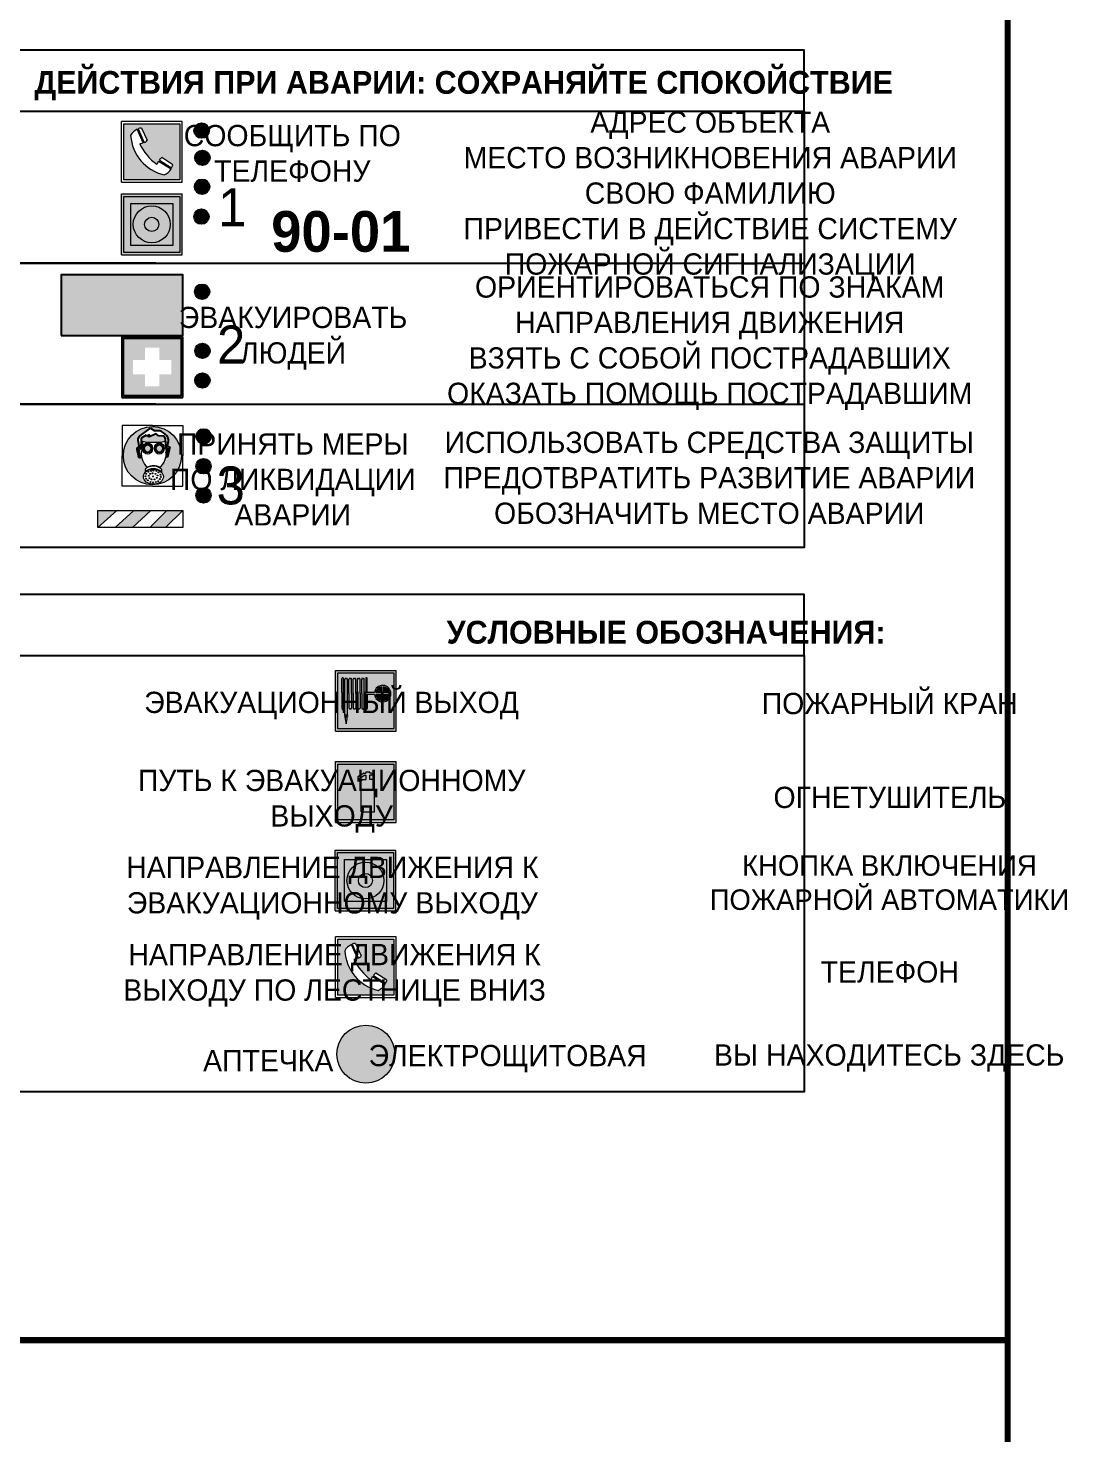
# Model space of a CAD drawing. Header units: millimetres. Extents: x 13114 to 67229, y 22859 to 38520.
# Drawn here: x 21516.4 to 21653.1, y 25054.6 to 25239.6 of the extents above; entities that cross this region are included whole.
import ezdxf

# ---------------------------------------------------------------- set-up
doc = ezdxf.new("R2010")
doc.units = ezdxf.units.MM
doc.styles.add('обычный', font='arial.ttf')

# ---------------------------------------------------------------- blocks, each defined once
blk = doc.blocks.new('A$C38D26F80')
h = blk.add_hatch(color=5)
h.dxf.hatch_style = 1
h.paths.add_polyline_path([(-8.77, -4.48, 1), (-0.19, -4.48, 1)])
h.paths.add_polyline_path([(-6.75, -3.58), (-6.75, -3.31), (-6.62, -3.22), (-6.5, -3.22), (-6.42, -3.3), (-6.39, -3.28), (-6.59, -2.23), (-6.59, -2.01), (-6.38, -1.58), (-4.76, -0.4), (-4.13, -0.79, -0.362848), (-2.1, -2.1, -0.201049), (-2.17, -2.48, 0.085434), (-2.26, -3.13), (-1.9, -3.16), (-2.25, -4.7), (-2.4, -4.59), (-2.43, -4.34), (-2.36, -4.34), (-2.14, -3.34), (-2.47, -3.42), (-2.58, -1.95), (-2.77, -1.58), (-3.58, -1.52), (-3.92, -1.26), (-5.05, -1.73), (-4.87, -1.39), (-5.41, -1.6), (-5.41, -1.46), (-6.13, -1.87), (-6.18, -3.5), (-6.56, -3.47), (-6.37, -4.59), (-6.16, -4.43), (-6.16, -4.66), (-6.36, -4.79), (-6.37, -4.8), (-6.51, -4.76)], flags=16)
h.paths.add_polyline_path([(-6.51, -4.76), (-6.36, -4.79), (-6.37, -4.8)], flags=0)
h.paths.add_polyline_path([(-5.92, -2.34, 0.089508), (-2.67, -2.35), (-2.48, -3.88, -0.268602), (-3.4, -6.18, 0.262449), (-5.2, -6.18, -0.268602), (-6.11, -3.88)], flags=16)
edge = h.paths.add_edge_path(flags=16)
edge.add_ellipse((-5.19, -3.41), major_axis=(0, 0.842), ratio=0.848992, start_angle=0, end_angle=360)
edge = h.paths.add_edge_path(flags=0)
edge.add_ellipse((-5.19, -3.39), major_axis=(0, 0.665), ratio=0.853798, start_angle=0, end_angle=360)
edge = h.paths.add_edge_path(flags=0)
edge.add_ellipse((-5.19, -3.4), major_axis=(0, 0.528), ratio=0.864094, start_angle=0, end_angle=360)
edge = h.paths.add_edge_path(flags=16)
edge.add_ellipse((-3.47, -3.4), major_axis=(0, 0.842), ratio=0.848992, start_angle=0, end_angle=360)
h.paths.add_polyline_path([(-3.13, -6.45), (-3.13, -6.84, 0.383174), (-5.57, -6.85), (-5.57, -6.49, -0.369952)], flags=16)
edge = h.paths.add_edge_path(flags=0)
edge.add_ellipse((-3.47, -3.39), major_axis=(0, 0.665), ratio=0.853798, start_angle=0, end_angle=360)
edge = h.paths.add_edge_path(flags=0)
edge.add_ellipse((-3.47, -3.4), major_axis=(0, 0.528), ratio=0.864094, start_angle=0, end_angle=360)
edge = h.paths.add_edge_path(flags=16)
edge.add_ellipse((-4.34, -7.57), major_axis=(-1.48, 0), ratio=0.744955, start_angle=0, end_angle=360)
h.paths.add_polyline_path([(-5.01, -6.85, -1), (-5.15, -6.85, -1)], flags=0)
h.paths.add_polyline_path([(-5.33, -7.14, -1), (-5.47, -7.14, -1)], flags=0)
h.paths.add_polyline_path([(-4.61, -6.71, -1), (-4.74, -6.71, -1)], flags=16)
h.paths.add_polyline_path([(-5.43, -7.51, -1), (-5.57, -7.51, -1)], flags=0)
h.paths.add_polyline_path([(-4.26, -6.67, -1), (-4.4, -6.67, -1)], flags=16)
h.paths.add_polyline_path([(-4.74, -7.14, -1), (-4.88, -7.14, -1)], flags=0)
h.paths.add_polyline_path([(-4.93, -7.43, -1), (-5.07, -7.43, -1)], flags=0)
h.paths.add_polyline_path([(-4.41, -7.07, -1), (-4.54, -7.07, -1)], flags=0)
h.paths.add_polyline_path([(-5.33, -7.87, -1), (-5.46, -7.87, -1)], flags=0)
h.paths.add_polyline_path([(-3.8, -6.71, -1), (-3.94, -6.71, -1)], flags=16)
h.paths.add_polyline_path([(-4.85, -7.78, -1), (-4.98, -7.78, -1)], flags=0)
h.paths.add_polyline_path([(-3.96, -7.14, -1), (-4.1, -7.14, -1)], flags=0)
h.paths.add_polyline_path([(-4.33, -7.53, -1), (-4.47, -7.53, -1)], flags=0)
h.paths.add_polyline_path([(-5.09, -8.12, -1), (-5.23, -8.12, -1)], flags=0)
h.paths.add_polyline_path([(-3.5, -6.94, -1), (-3.64, -6.94, -1)], flags=0)
h.paths.add_polyline_path([(-4.54, -7.97, -1), (-4.68, -7.97, -1)], flags=0)
h.paths.add_polyline_path([(-3.66, -7.39, -1), (-3.8, -7.39, -1)], flags=0)
h.paths.add_polyline_path([(-4.73, -8.35, -1), (-4.86, -8.35, -1)], flags=0)
h.paths.add_polyline_path([(-4.09, -7.96, -1), (-4.23, -7.96, -1)], flags=0)
h.paths.add_polyline_path([(-3.77, -7.74, -1), (-3.91, -7.74, -1)], flags=0)
h.paths.add_polyline_path([(-3.22, -7.27, -1), (-3.35, -7.27, -1)], flags=0)
h.paths.add_polyline_path([(-4.34, -8.4, -1), (-4.47, -8.4, -1)], flags=0)
h.paths.add_polyline_path([(-3.16, -7.61, -1), (-3.3, -7.61, -1)], flags=0)
h.paths.add_polyline_path([(-3.9, -8.35, -1), (-4.04, -8.35, -1)], flags=0)
h.paths.add_polyline_path([(-3.32, -7.91, -1), (-3.46, -7.91, -1)], flags=0)
h.paths.add_polyline_path([(-3.55, -8.23, -1), (-3.69, -8.23, -1)], flags=0)
at = {"color": 5, "lineweight": 5}
for p, q in [((-4.48, 0), (-8.96, 0)), ((-8.96, 0), (-8.96, -4.48)), ((-4.48, 0), (0, 0)), ((0, 0), (0, -4.48)), ((-6.59, -2.01), (-6.38, -1.58)), ((-6.59, -2.23), (-6.59, -2.01)), ((-6.38, -1.58), (-4.76, -0.4)), ((-6.13, -1.87), (-6.18, -3.5)), ((-5.41, -1.46), (-6.13, -1.87)), ((-4.87, -1.39), (-5.41, -1.6)), ((-5.41, -1.6), (-5.41, -1.46)), ((-3.92, -1.26), (-5.05, -1.73)), ((-5.05, -1.73), (-4.87, -1.39)), ((-4.76, -0.4), (-4.13, -0.79)), ((-3.58, -1.52), (-3.92, -1.26)), ((-2.77, -1.58), (-3.58, -1.52)), ((-2.58, -1.95), (-2.77, -1.58)), ((-2.47, -3.42), (-2.58, -1.95)), ((-6.75, -3.31), (-6.62, -3.22)), ((-6.75, -3.58), (-6.75, -3.31)), ((-6.51, -4.76), (-6.75, -3.58)), ((-6.62, -3.22), (-6.5, -3.22)), ((-6.39, -3.28), (-6.59, -2.23)), ((-6.18, -3.5), (-6.56, -3.47)), ((-6.56, -3.47), (-6.37, -4.59)), ((-6.5, -3.22), (-6.42, -3.3)), ((-6.42, -3.3), (-6.39, -3.28)), ((-5.92, -2.34), (-6.11, -3.88)), ((-2.67, -2.34), (-2.48, -3.88)), ((-2.14, -3.34), (-2.47, -3.42)), ((-2.36, -4.34), (-2.14, -3.34)), ((-1.9, -3.16), (-2.26, -3.13)), ((-2.25, -4.7), (-1.9, -3.16)), ((-8.96, -8.96), (-8.96, -4.48)), ((-6.37, -4.8), (-6.51, -4.76)), ((-6.37, -4.59), (-6.16, -4.43)), ((-6.16, -4.66), (-6.37, -4.8)), ((-6.16, -4.43), (-6.16, -4.66)), ((-2.43, -4.34), (-2.4, -4.59)), ((-2.43, -4.34), (-2.36, -4.34)), ((-2.4, -4.59), (-2.25, -4.7)), ((0, -8.96), (0, -4.48)), ((-5.57, -6.49), (-5.57, -6.85)), ((-3.13, -6.45), (-3.13, -6.84)), ((-4.48, -8.96), (-8.96, -8.96)), ((-4.48, -8.96), (0, -8.96))]:
    blk.add_line(p, q, dxfattribs=at)
at = {"color": 5}
for p, q in [((-6.59, -2.01), (-6.38, -1.58)), ((-6.59, -2.23), (-6.59, -2.01)), ((-6.38, -1.58), (-4.76, -0.4)), ((-6.13, -1.87), (-6.18, -3.5)), ((-5.41, -1.46), (-6.13, -1.87)), ((-4.87, -1.39), (-5.41, -1.6)), ((-5.41, -1.6), (-5.41, -1.46)), ((-3.92, -1.26), (-5.05, -1.73)), ((-5.05, -1.73), (-4.87, -1.39)), ((-4.76, -0.4), (-4.13, -0.79)), ((-3.58, -1.52), (-3.92, -1.26)), ((-2.77, -1.58), (-3.58, -1.52)), ((-2.58, -1.95), (-2.77, -1.58)), ((-2.47, -3.42), (-2.58, -1.95)), ((-6.75, -3.31), (-6.62, -3.22)), ((-6.75, -3.58), (-6.75, -3.31)), ((-6.51, -4.76), (-6.75, -3.58)), ((-6.62, -3.22), (-6.5, -3.22)), ((-6.39, -3.28), (-6.59, -2.23)), ((-6.18, -3.5), (-6.56, -3.47)), ((-6.56, -3.47), (-6.37, -4.59)), ((-6.5, -3.22), (-6.42, -3.3)), ((-6.42, -3.3), (-6.39, -3.28)), ((-2.14, -3.34), (-2.47, -3.42)), ((-2.36, -4.34), (-2.14, -3.34)), ((-2.26, -3.13), (-1.9, -3.16)), ((-1.9, -3.16), (-2.25, -4.7)), ((-6.37, -4.8), (-6.51, -4.76)), ((-6.36, -4.79), (-6.51, -4.76)), ((-6.37, -4.59), (-6.16, -4.43)), ((-6.16, -4.66), (-6.37, -4.8)), ((-6.16, -4.66), (-6.36, -4.79)), ((-6.16, -4.43), (-6.16, -4.66)), ((-2.4, -4.59), (-2.43, -4.34)), ((-2.43, -4.34), (-2.36, -4.34)), ((-2.25, -4.7), (-2.4, -4.59))]:
    blk.add_line(p, q, dxfattribs=at)
at = {"color": 5, "lineweight": 5}
for centre, radius in [((-4.48, -4.48), 4.29), ((-5.5, -7.51), 0.0678), ((-5.4, -7.14), 0.0678), ((-5.4, -7.87), 0.0678), ((-5.16, -8.12), 0.0678), ((-5.08, -6.85), 0.0678), ((-5, -7.43), 0.0678), ((-4.91, -7.78), 0.0678), ((-4.81, -7.14), 0.0678), ((-4.79, -8.35), 0.0678), ((-4.67, -6.71), 0.0678), ((-4.61, -7.97), 0.0678), ((-4.47, -7.07), 0.0678), ((-4.4, -7.53), 0.0678), ((-4.33, -6.67), 0.0678), ((-4.16, -7.96), 0.0678), ((-4.03, -7.14), 0.0678), ((-3.97, -8.35), 0.0678), ((-3.87, -6.71), 0.0678), ((-3.84, -7.74), 0.0678), ((-3.73, -7.39), 0.0678), ((-3.62, -8.23), 0.0678), ((-3.57, -6.94), 0.0678), ((-3.39, -7.91), 0.0678), ((-3.28, -7.27), 0.0678), ((-3.23, -7.61), 0.0678), ((-4.4, -8.4), 0.0678)]:
    blk.add_circle(centre, radius, dxfattribs=at)
at = {"color": 5}
for centre, radius, start, end in [((-3.89, -2.66), 1.88, 17.387, 97.1599), ((-0.35, -3.07), 1.91, 162.2553, 181.7878), ((-2.6, -2.2), 0.511, 326.3906, 11.8614)]:
    blk.add_arc(centre, radius, start, end, dxfattribs=at)
at = {"color": 5, "lineweight": 5}
for centre, radius, start, end in [((-3.66, -4.24), 2.47, 171.573, 231.7124), ((-4.28, 6.66), 9.15, 259.6987, 280.1569), ((-4.93, -4.24), 2.47, 308.2876, 8.427), ((-0.47, -3.05), 1.79, 161.5846, 182.4584), ((-2.6, -2.2), 0.513, 326.4781, 11.7739), ((-4.33, -7.88), 1.87, 50.358, 131.5662), ((-4.3, -7.78), 1.83, 60.5889, 119.4111), ((-4.34, -8.2), 1.82, 48.4943, 132.3565)]:
    blk.add_arc(centre, radius, start, end, dxfattribs=at)
for centre, major_axis, ratio in [((-5.19, -3.41), (0, 0.842), 0.848992), ((-5.19, -3.39), (0, 0.665), 0.853798), ((-5.19, -3.4), (0, 0.528), 0.864094), ((-3.47, -3.4), (0, 0.842), 0.848992), ((-3.47, -3.39), (0, 0.665), 0.853798), ((-3.47, -3.4), (0, 0.528), 0.864094), ((-4.34, -7.57), (-1.48, 0), 0.744955)]:
    blk.add_ellipse(centre, major_axis=major_axis, ratio=ratio, dxfattribs=at)
blk = doc.blocks.new('A$C47DD6509')
at = {"lineweight": 5}
for points in [[(-8.69, 0), (-11.19, 0), (-11.19, -2.22)], [(-4.22, 0), (-6.45, 0), (-8.91, -2.22), (-6.61, -2.22)], [(0, 0), (-2.09, 0), (-4.36, -2.22), (-2.29, -2.22)]]:
    blk.add_hatch(color=242, dxfattribs=at).paths.add_polyline_path(points)
at = {"color": 242, "lineweight": 5}
for p, q in [((-11.19, -2.22), (-8.69, 0)), ((-11.19, -2.22), (-11.19, 0)), ((-11.19, 0), (-8.69, 0)), ((-11.19, 0), (0, 0)), ((-8.91, -2.22), (-6.45, 0)), ((-6.61, -2.22), (-4.22, 0)), ((-4.36, -2.22), (-2.09, 0)), ((-2.29, -2.22), (0, 0)), ((0, 0), (0, -2.22)), ((0, -2.22), (-11.19, -2.22))]:
    blk.add_line(p, q, dxfattribs=at)
blk = doc.blocks.new('A$C32E8229D')
at = {"true_color": 0xffffff}
blk.add_hatch(color=7, dxfattribs=at).paths.add_polyline_path([(0, 0), (0, -8), (16, -8), (16, 0)])
h = blk.add_hatch(color=126)
h.paths.add_polyline_path([(0.2, -0.2), (15.8, -0.2), (15.8, -7.8), (0.2, -7.8)])
h.paths.add_polyline_path([(13.49, -2.05), (12.08, -2.05), (11.37, -2.63, 0.162397), (11.29, -2.84), (11.29, -3.63), (10.35, -3.63), (10.35, -4.05), (11.68, -4.05), (11.68, -3.48), (12.26, -4.28), (11.29, -5.1), (11.29, -6.78), (11.85, -6.78), (11.85, -5.44), (12.8, -4.64), (12.8, -5.94), (14.46, -5.94), (14.46, -5.39), (13.45, -5.39), (13.45, -3.97), (12.46, -2.59), (13.15, -2.59), (13.69, -3.34), (14.18, -3)], flags=16)
h.paths.add_polyline_path([(10.74, -1.82, 1), (11.8, -1.82, 1)], flags=16)
h.paths.add_polyline_path([(9.39, -3.59), (5.99, -3.59), (6.56, -3.03), (5.91, -3.03), (5.1, -3.83), (5.91, -4.64), (6.56, -4.64), (5.99, -4.09), (9.39, -4.09)], flags=16)
h.paths.add_polyline_path([(4.29, -1.08), (1.72, -1.08), (1.72, -6.6), (4.29, -6.6)], flags=16)
at = {"color": 126}
blk.add_lwpolyline([(16, -8), (0, -8), (0, 0), (16, 0)], close=True, dxfattribs=at)
blk = doc.blocks.new('A$C18900ED3')
h = blk.add_hatch(color=126)
h.paths.add_polyline_path([(-0.18, -0.18), (-7.02, -0.18), (-7.02, -7.02), (-0.18, -7.02)])
h.paths.add_polyline_path([(-5.89, -4.46), (-5.89, -2.77), (-4.46, -2.77), (-4.46, -1.31), (-2.77, -1.31), (-2.77, -2.77), (-1.33, -2.77), (-1.33, -4.46), (-2.77, -4.46), (-2.77, -5.89), (-4.46, -5.89), (-4.46, -4.46)], flags=16)
at = {"color": 126}
for p, q in [((-7.2, 0), (-7.2, -7.2)), ((0, 0), (-7.2, 0)), ((0, -7.2), (0, 0)), ((-7.02, -7.02), (-7.02, -0.18)), ((-7.02, -0.18), (-0.18, -0.18)), ((-0.18, -0.18), (-0.18, -7.02)), ((-7.2, -7.2), (0, -7.2)), ((-0.18, -7.02), (-7.02, -7.02))]:
    blk.add_line(p, q, dxfattribs=at)
blk = doc.blocks.new('A$C456E1F9C')
at = {"lineweight": 5}
h = blk.add_hatch(color=242, dxfattribs=at)
h.paths.add_polyline_path([(0.51, -1.47), (0.51, -13.26), (12.29, -13.26), (12.29, -1.47)])
h.paths.add_polyline_path([(5.42, -4.95, -0.254479), (4.78, -5.4), (3.52, -2.53, -0.209735), (4.23, -2.4)], flags=16)
h.paths.add_polyline_path([(8.53, -8.6), (10.87, -10.17), (10.54, -10.76), (8.03, -9.13, -0.192251)], flags=16)
h.paths.add_polyline_path([(4.61, -5.49, 0.005518), (3.87, -5.72, 0.128647), (7.49, -10.01, 0.00809), (7.83, -9.33), (10.47, -10.97, -0.16736), (8.99, -12.25, -0.327862), (1.95, -3.95, -0.166952), (3.36, -2.62)], flags=16)
at = {"color": 242, "lineweight": 5}
for p, q in [((0, -13.77), (0, -0.97)), ((12.8, -0.97), (0, -0.97)), ((4.61, -5.49), (3.36, -2.62)), ((3.52, -2.53), (4.78, -5.4)), ((4.23, -2.4), (5.42, -4.95)), ((12.8, -13.77), (12.8, -0.97)), ((10.81, -10.12), (8.53, -8.6)), ((7.83, -9.33), (10.47, -10.97)), ((8.03, -9.13), (10.54, -10.76)), ((10.54, -10.76), (10.8, -10.3)), ((10.8, -10.3), (10.81, -10.12)), ((0, -13.77), (12.8, -13.77))]:
    blk.add_line(p, q, dxfattribs=at)
blk.add_lwpolyline([(0.51, -1.47), (12.29, -1.47), (12.29, -13.26), (0.51, -13.26)], close=True, dxfattribs=at)
for centre, radius, start, end in [((4.59, -5.34), 2.99, 114.2845, 152.1974), ((4.02, -3.27), 0.891, 76.3284, 123.7092), ((11.12, -3.31), 9.19, 183.9915, 256.6009), ((14.98, -39.1), 35.17, 107.1487, 108.4135), ((13.86, -0.94), 11.08, 205.5536, 234.8762), ((4.68, -4.59), 0.824, 276.9621, 334.0723), ((8.94, -9.5), 0.989, 114.4092, 157.9388), ((-13.31, 0.8), 23.44, 332.5487, 334.4027), ((7.87, -9.46), 3, 291.9291, 329.9329)]:
    blk.add_arc(centre, radius, start, end, dxfattribs=at)
blk = doc.blocks.new('A$C54414219')
at = {"true_color": 0xffffff}
h = blk.add_hatch(color=7, dxfattribs=at)
h.paths.add_polyline_path([(2.39, -9.45), (2.39, -18.3), (11.23, -18.3), (11.23, -9.45)], flags=0)
h.paths.add_polyline_path([(10.71, -13.87, -1), (2.92, -13.87, -1)], flags=0)
h.paths.add_polyline_path([(8.3, -13.87, -1), (5.33, -13.87, -1)], flags=0)
h.paths.add_polyline_path([(0.41, -7.47), (0.41, -20.27), (13.21, -20.27), (13.21, -7.47)])
h.paths.add_polyline_path([(0.92, -19.77), (12.71, -19.77), (12.71, -7.98), (0.92, -7.98)], flags=16)
h.paths.add_polyline_path([(11.23, -9.45), (11.23, -18.3), (2.39, -18.3), (2.39, -9.45)], flags=0)
at = {"lineweight": 5}
h = blk.add_hatch(color=242, dxfattribs=at)
h.paths.add_polyline_path([(12.71, -7.98), (0.92, -7.98), (0.92, -19.77), (12.71, -19.77)])
h.paths.add_polyline_path([(11.23, -18.3), (2.39, -18.3), (2.39, -9.45), (11.23, -9.45)], flags=16)
h.paths.add_polyline_path([(10.71, -13.87, -1), (2.92, -13.87, -1)], flags=0)
h.paths.add_polyline_path([(8.3, -13.87, -1), (5.33, -13.87, -1)], flags=0)
at = {"true_color": 0xffffff}
h = blk.add_hatch(color=7, dxfattribs=at)
h.paths.add_polyline_path([(2.39, -9.45), (2.39, -18.3), (11.23, -18.3), (11.23, -9.45)])
h.paths.add_polyline_path([(10.71, -13.87, -1), (2.92, -13.87, -1)], flags=16)
h.paths.add_polyline_path([(8.3, -13.87, -1), (5.33, -13.87, -1)], flags=0)
at = {"lineweight": 5}
h = blk.add_hatch(color=242, dxfattribs=at)
h.paths.add_polyline_path([(2.92, -13.87, 1), (10.71, -13.87, 1)])
h.paths.add_polyline_path([(8.3, -13.87, -1), (5.33, -13.87, -1)], flags=16)
at = {"color": 242, "lineweight": 5}
for p, q in [((0.41, -20.27), (0.41, -7.47)), ((0.41, -7.47), (13.21, -7.47)), ((0.41, -7.47), (13.21, -7.47)), ((13.21, -20.27), (13.21, -7.47)), ((0.41, -20.27), (13.21, -20.27))]:
    blk.add_line(p, q, dxfattribs=at)
for points in [[(0.92, -7.98), (12.71, -7.98), (12.71, -19.77), (0.92, -19.77)], [(2.39, -9.45), (11.23, -9.45), (11.23, -18.3), (2.39, -18.3)]]:
    blk.add_lwpolyline(points, close=True, dxfattribs=at)
for radius in [3.89, 1.49]:
    blk.add_circle((6.81, -13.87), radius, dxfattribs=at)
blk = doc.blocks.new('A$C37112FD5')
at = {"true_color": 0xf5f5ff}
h = blk.add_hatch(color=7, dxfattribs=at)
h.dxf.hatch_style = 1
h.paths.add_polyline_path([(12.8, -7.4), (0, -7.4), (0, -20.2), (12.8, -20.2)])
h.paths.add_polyline_path([(12.29, -7.91), (12.29, -19.69), (0.51, -19.69), (0.51, -7.91)], flags=16)
h.paths.add_polyline_path([(4.98, -9.04, -0.42597), (5.17, -9.22), (5.17, -12.25), (5.17, -15.29, -0.432244), (4.98, -15.47), (4.83, -15.47, -0.42597), (4.64, -15.29), (4.64, -12.25), (4.64, -9.22, -0.432244), (4.83, -9.04)], flags=0)
h.paths.add_polyline_path([(4.28, -9.22), (4.28, -12.25), (4.28, -15.29, -0.432244), (4.09, -15.47), (3.94, -15.47, -0.42597), (3.75, -15.29), (3.75, -12.25), (3.75, -9.22, -0.432244), (3.94, -9.04), (4.09, -9.04, -0.42597)], flags=0)
h.paths.add_polyline_path([(5.72, -9.04), (5.87, -9.04, -0.42597), (6.06, -9.22), (6.06, -12.25), (6.06, -15.29, -0.432244), (5.87, -15.47), (5.72, -15.47, -0.42597), (5.53, -15.29), (5.53, -12.25), (5.53, -9.22, -0.432244)], flags=0)
h.paths.add_polyline_path([(6.42, -8.9), (6.5, -8.9, -0.42597), (6.69, -9.08), (6.69, -12.03), (8.21, -12.03, -15.824349), (8.21, -12.47), (6.69, -12.47), (6.69, -15.42, -0.432244), (6.5, -15.6), (6.42, -15.6)], flags=0)
h.paths.add_polyline_path([(3.39, -9.22), (3.39, -12.25), (3.39, -15.29, -0.432244), (3.2, -15.47), (3.05, -15.47, -0.42597), (2.85, -15.29), (2.85, -12.25), (2.85, -9.22, -0.432244), (3.05, -9.04), (3.2, -9.04, -0.42597)], flags=0)
h.paths.add_polyline_path([(2.5, -9.22), (2.5, -16.71), (1.96, -16.71), (1.96, -9.22, -0.432244), (2.15, -9.04), (2.31, -9.04, -0.42597)], flags=0)
h.paths.add_polyline_path([(1.61, -8.9), (1.61, -15.6), (1.57, -15.6, -0.42597), (1.37, -15.42), (1.37, -12.03), (1.37, -9.09, -0.432244), (1.57, -8.9)], flags=0)
h.paths.add_polyline_path([(9.76, -10.81), (9.76, -12.03), (8.49, -12.03, -0.336371)], flags=0)
h.paths.add_polyline_path([(8.49, -12.47), (9.76, -12.47), (9.76, -13.7, -0.336371)], flags=0)
h.paths.add_polyline_path([(10.11, -10.81, -0.336371), (11.38, -12.03), (10.11, -12.03)], flags=0)
h.paths.add_polyline_path([(10.11, -12.47), (11.38, -12.47, -0.336371), (10.11, -13.7)], flags=0)
h.paths.add_polyline_path([(2.5, -16.84), (2.5, -17.05), (1.97, -17.05), (1.97, -16.84)], flags=0)
h.paths.add_polyline_path([(2.5, -17.24, -0.033778), (2.24, -18.6, -0.033778), (1.97, -17.24)], flags=0)
h = blk.add_hatch(color=242)
h.dxf.hatch_style = 1
h.paths.add_polyline_path([(12.29, -7.91), (0.51, -7.91), (0.51, -19.69), (12.29, -19.69)])
h.paths.add_polyline_path([(6.42, -15.6), (6.42, -8.9), (6.5, -8.9, -0.42597), (6.69, -9.08), (6.69, -12.03), (8.21, -12.03, -15.824349), (8.21, -12.47), (6.69, -12.47), (6.69, -15.42, -0.432244), (6.5, -15.6)], flags=16)
h.paths.add_polyline_path([(5.87, -15.47), (5.72, -15.47, -0.42597), (5.53, -15.29), (5.53, -12.25), (5.53, -9.22, -0.432244), (5.72, -9.04), (5.87, -9.04, -0.42597), (6.06, -9.22), (6.06, -12.25), (6.06, -15.29, -0.432244)], flags=16)
h.paths.add_polyline_path([(4.98, -15.47), (4.83, -15.47, -0.42597), (4.64, -15.29), (4.64, -12.25), (4.64, -9.22, -0.432244), (4.83, -9.04), (4.98, -9.04, -0.42597), (5.17, -9.22), (5.17, -12.25), (5.17, -15.29, -0.432244)], flags=16)
h.paths.add_polyline_path([(4.09, -15.47), (3.94, -15.47, -0.42597), (3.75, -15.29), (3.75, -12.25), (3.75, -9.22, -0.432244), (3.94, -9.04), (4.09, -9.04, -0.42597), (4.28, -9.22), (4.28, -12.25), (4.28, -15.29, -0.432244)], flags=16)
h.paths.add_polyline_path([(3.2, -15.47), (3.05, -15.47, -0.42597), (2.85, -15.29), (2.85, -12.25), (2.85, -9.22, -0.432244), (3.05, -9.04), (3.2, -9.04, -0.42597), (3.39, -9.22), (3.39, -12.25), (3.39, -15.29, -0.432244)], flags=16)
h.paths.add_polyline_path([(2.5, -17.05), (1.97, -17.05), (1.97, -16.84), (2.5, -16.84)], flags=16)
h.paths.add_polyline_path([(2.5, -17.24, -0.033778), (2.24, -18.6, -0.033778), (1.97, -17.24)], flags=16)
h.paths.add_polyline_path([(2.5, -16.71), (1.96, -16.71), (1.96, -9.22, -0.432244), (2.15, -9.04), (2.31, -9.04, -0.42597), (2.5, -9.22)], flags=16)
h.paths.add_polyline_path([(1.61, -15.6), (1.57, -15.6, -0.42597), (1.37, -15.42), (1.37, -12.03), (1.37, -9.09, -0.432244), (1.57, -8.9), (1.61, -8.9)], flags=16)
h.paths.add_polyline_path([(8.49, -12.47), (9.76, -12.47), (9.76, -13.7, -0.336371)], flags=0)
h.paths.add_polyline_path([(10.11, -13.7), (10.11, -12.47), (11.38, -12.47, -0.336371)], flags=0)
h.paths.add_polyline_path([(8.49, -12.03, -0.336371), (9.76, -10.81), (9.76, -12.03)], flags=0)
h.paths.add_polyline_path([(10.11, -12.03), (10.11, -10.81, -0.336371), (11.38, -12.03)], flags=0)
h = blk.add_hatch(color=7, dxfattribs=at)
h.dxf.hatch_style = 1
h.paths.add_polyline_path([(1.61, -8.9), (1.57, -8.9, 0.432244), (1.37, -9.09), (1.37, -12.03), (1.37, -15.42, 0.42597), (1.57, -15.6), (1.61, -15.6)])
h.paths.add_polyline_path([(2.5, -9.22, 0.42597), (2.31, -9.04), (2.15, -9.04, 0.432244), (1.96, -9.22), (1.96, -16.71), (2.5, -16.71)])
h.paths.add_polyline_path([(2.5, -16.84), (1.97, -16.84), (1.97, -17.05), (2.5, -17.05)])
h.paths.add_polyline_path([(2.5, -17.24), (1.97, -17.24, 0.033778), (2.24, -18.6, 0.033778)])
h.paths.add_polyline_path([(3.39, -12.25), (3.39, -9.22, 0.42597), (3.2, -9.04), (3.05, -9.04, 0.432244), (2.85, -9.22), (2.85, -12.25), (2.85, -15.29, 0.42597), (3.05, -15.47), (3.2, -15.47, 0.432244), (3.39, -15.29)])
h.paths.add_polyline_path([(4.28, -12.25), (4.28, -9.22, 0.42597), (4.09, -9.04), (3.94, -9.04, 0.432244), (3.75, -9.22), (3.75, -12.25), (3.75, -15.29, 0.42597), (3.94, -15.47), (4.09, -15.47, 0.432244), (4.28, -15.29)])
h.paths.add_polyline_path([(5.17, -12.25), (5.17, -9.22, 0.42597), (4.98, -9.04), (4.83, -9.04, 0.432244), (4.64, -9.22), (4.64, -12.25), (4.64, -15.29, 0.42597), (4.83, -15.47), (4.98, -15.47, 0.432244), (5.17, -15.29)])
h.paths.add_polyline_path([(6.06, -12.25), (6.06, -9.22, 0.42597), (5.87, -9.04), (5.72, -9.04, 0.432244), (5.53, -9.22), (5.53, -12.25), (5.53, -15.29, 0.42597), (5.72, -15.47), (5.87, -15.47, 0.432244), (6.06, -15.29)])
h.paths.add_polyline_path([(6.69, -12.47), (8.21, -12.47, 15.824349), (8.21, -12.03), (6.69, -12.03), (6.69, -9.08, 0.42597), (6.5, -8.9), (6.42, -8.9), (6.42, -15.6), (6.5, -15.6, 0.432244), (6.69, -15.42)])
h.paths.add_polyline_path([(8.49, -12.47), (9.76, -12.47), (9.76, -13.7, -0.336371)], flags=16)
h.paths.add_polyline_path([(8.49, -12.03, -0.336371), (9.76, -10.81), (9.76, -12.03)], flags=16)
h.paths.add_polyline_path([(10.11, -12.47), (11.38, -12.47, -0.336371), (10.11, -13.7)], flags=16)
h.paths.add_polyline_path([(10.11, -12.03), (10.11, -10.81, -0.336371), (11.38, -12.03)], flags=16)
h = blk.add_hatch(color=242)
h.dxf.hatch_style = 1
h.paths.add_polyline_path([(9.76, -10.81, 0.336371), (8.49, -12.03), (9.76, -12.03)])
h.paths.add_polyline_path([(10.11, -10.81), (10.11, -12.03), (11.38, -12.03, 0.336371)])
h.paths.add_polyline_path([(11.38, -12.47), (10.11, -12.47), (10.11, -13.7, 0.336371)])
h.paths.add_polyline_path([(9.76, -12.47), (8.49, -12.47, 0.336371), (9.76, -13.7)])
at = {"color": 242, "lineweight": 5}
for p, q in [((0, -20.2), (0, -7.4)), ((0, -7.4), (12.8, -7.4)), ((12.8, -20.2), (12.8, -7.4)), ((1.37, -12.03), (1.37, -9.08)), ((1.57, -8.9), (1.61, -8.9)), ((1.61, -8.9), (1.61, -15.6)), ((1.96, -16.71), (1.96, -9.22)), ((2.15, -9.04), (2.31, -9.04)), ((2.5, -16.71), (2.5, -9.22)), ((2.85, -12.25), (2.85, -9.22)), ((3.05, -9.04), (3.2, -9.04)), ((3.39, -12.25), (3.39, -9.22)), ((3.75, -12.25), (3.75, -9.22)), ((3.94, -9.04), (4.09, -9.04)), ((4.28, -12.25), (4.28, -9.22)), ((4.64, -12.25), (4.64, -9.22)), ((4.83, -9.04), (4.98, -9.04)), ((5.17, -12.25), (5.17, -9.22)), ((5.53, -12.25), (5.53, -9.22)), ((5.72, -9.04), (5.87, -9.04)), ((6.06, -12.25), (6.06, -9.22)), ((6.42, -8.9), (6.42, -15.6)), ((6.5, -8.9), (6.42, -8.9)), ((6.69, -12.03), (6.69, -9.08)), ((9.76, -10.81), (9.76, -12.03)), ((10.11, -10.81), (10.11, -12.03)), ((1.37, -12.03), (1.37, -15.42)), ((2.85, -12.25), (2.85, -15.29)), ((3.39, -12.25), (3.39, -15.29)), ((3.75, -12.25), (3.75, -15.29)), ((4.28, -12.25), (4.28, -15.29)), ((4.64, -12.25), (4.64, -15.29)), ((5.17, -12.25), (5.17, -15.29)), ((5.53, -12.25), (5.53, -15.29)), ((6.06, -12.25), (6.06, -15.29)), ((8.21, -12.03), (6.69, -12.03)), ((8.21, -12.47), (6.69, -12.47)), ((6.69, -12.47), (6.69, -15.42)), ((9.76, -12.03), (8.49, -12.03)), ((9.76, -12.47), (8.49, -12.47)), ((9.76, -12.47), (9.76, -13.7)), ((11.38, -12.03), (10.11, -12.03)), ((11.38, -12.47), (10.11, -12.47)), ((10.11, -12.47), (10.11, -13.7)), ((1.57, -15.6), (1.61, -15.6)), ((1.96, -16.71), (2.5, -16.71)), ((1.97, -16.84), (2.5, -16.84)), ((1.97, -17.05), (1.97, -16.84)), ((2.5, -17.05), (1.97, -17.05)), ((1.97, -17.24), (2.5, -17.24)), ((2.5, -16.84), (2.5, -17.05)), ((3.05, -15.47), (3.2, -15.47)), ((3.94, -15.47), (4.09, -15.47)), ((4.83, -15.47), (4.98, -15.47)), ((5.72, -15.47), (5.87, -15.47)), ((6.42, -15.6), (6.5, -15.6)), ((0, -20.2), (12.8, -20.2))]:
    blk.add_line(p, q, dxfattribs=at)
blk.add_lwpolyline([(0.51, -7.91), (12.29, -7.91), (12.29, -19.69), (0.51, -19.69)], close=True, dxfattribs=at)
for centre, radius, start, end in [((1.56, -9.09), 0.182, 87.1027, 180.6071), ((2.15, -9.22), 0.182, 87.1027, 180.6071), ((2.32, -9.22), 0.182, 359.3929, 92.8973), ((3.04, -9.22), 0.182, 87.1027, 180.6071), ((3.21, -9.22), 0.182, 359.3929, 92.8973), ((3.93, -9.22), 0.182, 87.1027, 180.6071), ((4.1, -9.22), 0.182, 359.3929, 92.8973), ((4.82, -9.22), 0.182, 87.1027, 180.6071), ((4.99, -9.22), 0.182, 359.3929, 92.8973), ((5.71, -9.22), 0.182, 87.1027, 180.6071), ((5.88, -9.22), 0.182, 359.3929, 92.8973), ((6.51, -9.09), 0.182, 359.3929, 92.8973), ((9.93, -12.25), 1.74, 187.2319, 172.7681), ((9.93, -12.25), 1.46, 96.9927, 171.3585), ((9.93, -12.25), 1.46, 8.6415, 83.0073), ((9.93, -12.25), 1.46, 188.6415, 263.0073), ((9.93, -12.25), 1.46, 276.9927, 351.3585), ((1.56, -15.42), 0.182, 179.3929, 272.8973), ((12.17, -15.98), 10.27, 187.041, 194.7793), ((-7.7, -15.98), 10.27, 345.2207, 352.959), ((3.04, -15.29), 0.182, 179.3929, 272.8973), ((3.21, -15.29), 0.182, 267.1027, 0.6071), ((3.93, -15.29), 0.182, 179.3929, 272.8973), ((4.1, -15.29), 0.182, 267.1027, 0.6071), ((4.82, -15.29), 0.182, 179.3929, 272.8973), ((4.99, -15.29), 0.182, 267.1027, 0.6071), ((5.71, -15.29), 0.182, 179.3929, 272.8973), ((5.88, -15.29), 0.182, 267.1027, 0.6071), ((6.51, -15.42), 0.182, 267.1027, 0.6071)]:
    blk.add_arc(centre, radius, start, end, dxfattribs=at)
blk = doc.blocks.new('A$C7B8C2D5B')
at = {"lineweight": 0}
h = blk.add_hatch(color=5, dxfattribs=at)
h.dxf.hatch_style = 1
h.paths.add_polyline_path([(1.397, -3.024, 1), (-2.112, -3.024, 1)])
at = {"color": 5, "lineweight": 0}
blk.add_circle((-0.358, -3.024), 1.755, dxfattribs=at)
blk = doc.blocks.new('A$C3AD82952')
at = {"true_color": 0xf5f5ff}
h = blk.add_hatch(color=7, dxfattribs=at)
h.dxf.hatch_style = 1
h.paths.add_polyline_path([(8.21, 8.73, 0.414214), (7.89, 9.05), (7.22, 9.05), (7.22, 9.92), (7.59, 9.92, 1), (7.57, 10.36), (7.22, 10.36), (7.22, 10.6), (6.43, 10.6), (6.43, 10.36), (6.01, 10.36), (4.74, 9.59), (4.74, 8.69), (4.98, 8.73), (4.98, 9.26), (6.12, 9.91), (6.43, 9.91), (6.43, 9.05), (5.76, 9.05, 0.414214), (5.44, 8.73), (5.44, 2.2), (8.21, 2.2)], flags=0)
h.paths.add_polyline_path([(12.8, 12.8), (0, 12.8), (0, 0), (12.8, 0)])
h.paths.add_polyline_path([(0.51, 12.29), (12.29, 12.29), (12.29, 0.51), (0.51, 0.51)], flags=16)
h.paths.add_polyline_path([(4.74, 9.59), (6.01, 10.36), (6.43, 10.36), (6.43, 10.6), (7.22, 10.6), (7.22, 10.36), (7.59, 10.36, -0.94586), (7.59, 9.92), (7.22, 9.92), (7.22, 9.05), (7.89, 9.05, -0.414214), (8.21, 8.73), (8.21, 2.2), (5.44, 2.2), (5.44, 8.73, -0.414214), (5.76, 9.05), (6.43, 9.05), (6.43, 9.91), (6.12, 9.91), (4.98, 9.26), (4.98, 8.73), (4.74, 8.69)], flags=0)
h = blk.add_hatch(color=242)
h.dxf.hatch_style = 1
h.paths.add_polyline_path([(12.29, 12.29), (0.51, 12.29), (0.51, 0.51), (12.29, 0.51)])
h.paths.add_polyline_path([(4.74, 8.69), (4.74, 9.59), (6.01, 10.36), (6.43, 10.36), (6.43, 10.6), (7.22, 10.6), (7.22, 10.36), (7.59, 10.36, -0.94586), (7.59, 9.92), (7.22, 9.92), (7.22, 9.05), (7.89, 9.05, -0.414214), (8.21, 8.73), (8.21, 2.2), (5.44, 2.2), (5.44, 8.73, -0.414214), (5.76, 9.05), (6.43, 9.05), (6.43, 9.91), (6.12, 9.91), (4.98, 9.26), (4.98, 8.73)], flags=16)
h = blk.add_hatch(color=7, dxfattribs=at)
h.dxf.hatch_style = 1
h.paths.add_polyline_path([(8.21, 8.73, 0.414214), (7.89, 9.05), (7.22, 9.05), (7.22, 9.92), (7.59, 9.92, 1), (7.57, 10.36), (7.22, 10.36), (7.22, 10.6), (6.43, 10.6), (6.43, 10.36), (6.01, 10.36), (4.74, 9.59), (4.74, 8.69), (4.98, 8.73), (4.98, 9.26), (6.12, 9.91), (6.43, 9.91), (6.43, 9.05), (5.76, 9.05, 0.414214), (5.44, 8.73), (5.44, 2.2), (8.21, 2.2)])
at = {"color": 242, "lineweight": 5}
for p, q in [((0, 0), (0, 12.8)), ((0, 12.8), (12.8, 12.8)), ((12.8, 0), (12.8, 12.8)), ((6.01, 10.36), (4.74, 9.59)), ((4.74, 9.59), (4.74, 8.69)), ((4.98, 9.26), (6.12, 9.91)), ((4.98, 8.73), (4.98, 9.26)), ((5.76, 9.05), (6.43, 9.05)), ((6.01, 10.36), (6.43, 10.36)), ((6.12, 9.91), (6.43, 9.91)), ((7.22, 10.6), (6.43, 10.6)), ((6.43, 10.6), (6.43, 10.36)), ((6.43, 9.91), (6.43, 9.05)), ((7.22, 10.36), (7.22, 10.6)), ((7.59, 10.36), (7.22, 10.36)), ((7.22, 9.05), (7.22, 9.92)), ((7.59, 9.92), (7.22, 9.92)), ((7.89, 9.05), (7.22, 9.05)), ((4.74, 8.69), (4.98, 8.73)), ((5.44, 2.2), (5.44, 8.73)), ((8.21, 2.2), (8.21, 8.73)), ((0, 0), (12.8, 0)), ((5.44, 2.2), (8.21, 2.2))]:
    blk.add_line(p, q, dxfattribs=at)
blk.add_lwpolyline([(0.51, 12.29), (12.29, 12.29), (12.29, 0.51), (0.51, 0.51)], close=True, dxfattribs=at)
for centre, radius, start, end in [((5.76, 8.73), 0.32, 90, 180), ((7.58, 10.14), 0.223, 273.1875, 86.8125), ((7.89, 8.73), 0.32, 0, 90)]:
    blk.add_arc(centre, radius, start, end, dxfattribs=at)

msp = doc.modelspace()

# ---------------------------------------------------------------- hatches: boundary and pattern name
at = {"lineweight": 0}
h = msp.add_hatch(color=256, dxfattribs=at)
h.dxf.hatch_style = 1
h.paths.add_polyline_path([(21538.25, 25226.13, 1), (21540.18, 25226.13, 1)])
h = msp.add_hatch(color=256, dxfattribs=at)
h.dxf.hatch_style = 1
h.paths.add_polyline_path([(21538.36, 25222.55, 1), (21540.29, 25222.55, 1)])
h = msp.add_hatch(color=256, dxfattribs=at)
h.dxf.hatch_style = 1
h.paths.add_polyline_path([(21538.32, 25218.74, 1), (21540.25, 25218.74, 1)])
h = msp.add_hatch(color=256, dxfattribs=at)
h.dxf.hatch_style = 1
h.paths.add_polyline_path([(21538.23, 25214.81, 1), (21540.17, 25214.81, 1)])
h = msp.add_hatch(color=256, dxfattribs=at)
h.dxf.hatch_style = 1
h.paths.add_polyline_path([(21538.32, 25204.92, 1), (21540.25, 25204.92, 1)])
h = msp.add_hatch(color=256, dxfattribs=at)
h.dxf.hatch_style = 1
h.paths.add_polyline_path([(21538.36, 25197.14, 1), (21540.29, 25197.14, 1)])
h = msp.add_hatch(color=256, dxfattribs=at)
h.dxf.hatch_style = 1
h.paths.add_polyline_path([(21538.35, 25193.24, 1), (21540.28, 25193.24, 1)])
h = msp.add_hatch(color=256, dxfattribs=at)
h.dxf.hatch_style = 1
h.paths.add_polyline_path([(21538.51, 25185.88, 1), (21540.44, 25185.88, 1)])
h = msp.add_hatch(color=256, dxfattribs=at)
h.dxf.hatch_style = 1
h.paths.add_polyline_path([(21538.5, 25181.94, 1), (21540.44, 25181.94, 1)])
h = msp.add_hatch(color=256, dxfattribs=at)
h.dxf.hatch_style = 1
h.paths.add_polyline_path([(21538.51, 25178.11, 1), (21540.44, 25178.11, 1)])

# ---------------------------------------------------------------- linework, layer by layer
at = {"color": 6, "lineweight": 100}
for points in [[(21045.35, 25066.92), (21645.35, 25066.92), (21645.35, 25461.92), (21045.35, 25461.92)], [(21045.35, 24671.92), (21645.35, 24671.92), (21645.35, 25066.92), (21045.35, 25066.92)]]:
    msp.add_lwpolyline(points, close=True, dxfattribs=at)
for points in [[(21474.77, 25228.67), (21618.54, 25228.67), (21618.54, 25236.72), (21474.77, 25236.72)], [(21474.77, 25228.67), (21618.54, 25228.67), (21618.54, 25171.27), (21474.77, 25171.27)], [(21474.77, 25157.02), (21618.54, 25157.02), (21618.54, 25165.07), (21474.77, 25165.07)], [(21474.77, 25157.02), (21618.54, 25157.02), (21618.54, 25099.62), (21474.77, 25099.62)]]:
    msp.add_lwpolyline(points, close=True)
for points in [[(21533.19, 25208.67), (21474.77, 25208.67), (21618.54, 25208.67)], [(21533.19, 25190.1), (21474.77, 25190.1), (21618.54, 25190.1)]]:
    msp.add_lwpolyline(points)
for centre in [(21539.22, 25226.13), (21539.32, 25222.55), (21539.28, 25218.74), (21539.2, 25214.81), (21539.29, 25204.92), (21539.33, 25197.14), (21539.32, 25193.24), (21539.48, 25185.88), (21539.47, 25181.94), (21539.47, 25178.11)]:
    msp.add_circle(centre, 0.966)

# ---------------------------------------------------------------- block references
for name, p, xscale, yscale, zscale in [('A$C456E1F9C', (21528.66, 25227.95), 0.625, 0.625, 0.625), ('A$C54414219', (21528.4, 25222.46), 0.625, 0.625, 0.625), ('A$C18900ED3', (21536.73, 25199), 1.111111111007631, 1.111111111007631, 1.111111111007631), ('A$C38D26F80', (21536.75, 25187.33), 0.8928571427240968, 0.8928571427240968, 0.8928571427240968), ('A$C37112FD5', (21556.84, 25159.68), 0.6249984004534781, 0.6249984004534781, 0.6249984004534781), ('A$C3AD82952', (21556.84, 25135.07), 0.625, 0.625, 0.625), ('A$C54414219', (21556.53, 25136.09), 0.625, 0.625, 0.625), ('A$C456E1F9C', (21556.84, 25120.61), 0.625, 0.625, 0.625), ('A$C7B8C2D5B', (21561.62, 25111.15), 2.177419353276491, 2.177419353276491, 2.177419353276491)]:
    msp.add_blockref(name, p, dxfattribs=dict(xscale=xscale, yscale=yscale, zscale=zscale))
at = {"xscale": -1}
msp.add_blockref('A$C32E8229D', (21536.73, 25207.14), dxfattribs=at)
at = {"color": 242, "true_color": 0xc1121c}
msp.add_blockref('A$C47DD6509', (21536.75, 25176.11), dxfattribs=at)

# ---------------------------------------------------------------- texts
at = {"lineweight": 0, "attachment_point": 5, "style": 'обычный'}
for s, insert, char_height, width in [('{\\fProxima Nova Rg|b1|i0|c204|p2;ДЕЙСТВИЯ ПРИ АВАРИИ: СОХРАНЯЙТЕ СПОКОЙСТВИЕ\\H1.6644x; }', (21573.72, 25232.04), 3, 175.1736), ('\\pi-8.4,l8.4,t8.4;{\\fProxima Nova Rg|b0|i0|c204|p2;АДРЕС ОБЪЕКТА\\PМЕСТО ВОЗНИКНОВЕНИЯ АВАРИИ\\PСВОЮ ФАМИЛИЮ\\PПРИВЕСТИ В ДЕЙСТВИЕ СИСТЕМУ \\PПОЖАРНОЙ СИГНАЛИЗАЦИИ}', (21606.17, 25217.5), 2.8, 126.6484), ('{\\fProxima Nova Rg|b0|i0|c204|p2;СООБЩИТЬ ПО \\PТЕЛЕФОНУ}', (21551.16, 25223.12), 2.8, 126.6484), ('{\\fProxima Nova Rg|b0|i0|c204|p2;1\\H1.1667x; }', (21543.26, 25216.05), 5, 126.6484), ('{\\fProxima Nova Rg|b1|i0|c204|p2;\\H1.0714x;90-01\\fProxima Nova Rg|b0|i0|c204|p2;\\H0.93331x; \\H1.3449x; }', (21557.54, 25212.82), 5, 126.6484), ('\\pi-8.4,l8.4,t8.4;{\\fProxima Nova Rg|b0|i0|c204|p2;ОРИЕНТИРОВАТЬСЯ ПО ЗНАКАМ \\PНАПРАВЛЕНИЯ ДВИЖЕНИЯ\\PВЗЯТЬ С СОБОЙ ПОСТРАДАВШИХ\\PОКАЗАТЬ ПОМОЩЬ ПОСТРАДАВШИМ}', (21606.1, 25198.14), 2.8, 126.6484), ('{\\fProxima Nova Rg|b0|i0|c204|p2;ЭВАКУИРОВАТЬ \\PЛЮДЕЙ}', (21551.26, 25198.8), 2.8, 126.6484), ('{\\fProxima Nova Rg|b0|i0|c204|p2;2\\H1.1967x; }', (21543.11, 25197.97), 5, 126.6484), ('{\\fProxima Nova Rg|b0|i0|c204|p2;ПРИНЯТЬ МЕРЫ \\PПО ЛИКВИДАЦИИ \\PАВАРИИ}', (21551.22, 25180.22), 2.8, 126.6484), ('\\pi-8.4,l8.4,t8.4;{\\fProxima Nova Rg|b0|i0|c204|p2;ИСПОЛЬЗОВАТЬ СРЕДСТВА ЗАЩИТЫ \\PПРЕДОТВРАТИТЬ РАЗВИТИЕ АВАРИИ\\PОБОЗНАЧИТЬ МЕСТО АВАРИИ}', (21606.04, 25180.41), 2.8, 126.6484), ('{\\fProxima Nova Rg|b0|i0|c204|p2;3\\H1.1967x; }', (21543.05, 25179.39), 5, 126.6484), ('{\\fProxima Nova Rg|b1|i0|c204|p2;УСЛОВНЫЕ ОБОЗНАЧЕНИЯ:\\H1.1997x; }', (21600.36, 25160.08), 3, 175.1736), ('\\pi-8.4,l8.4,t8.4;{\\fProxima Nova Rg|b0|i0|c204|p2;ЭВАКУАЦИОННЫЙ ВЫХОД\\H1.6404x; }', (21556.33, 25150.46), 2.8, 126.6484), ('\\pi-8.4,l8.4,t8.4;{\\fProxima Nova Rg|b0|i0|c204|p2;ПОЖАРНЫЙ КРАН\\H1.6404x; }', (21629.79, 25150.7), 2.8, 126.6484), ('\\pi-8.4,l8.4,t8.4;{\\fProxima Nova Rg|b0|i0|c204|p2;ПУТЬ К ЭВАКУАЦИОННОМУ \\PВЫХОДУ }', (21556.34, 25137.85), 2.8, 126.6484), ('\\pi-8.4,l8.4,t8.4;{\\fProxima Nova Rg|b0|i0|c204|p2;ОГНЕТУШИТЕЛЬ\\H1.1997x; }', (21629.81, 25138.34), 2.8, 126.6484), ('\\pi-8.4,l8.4,t8.4;{\\fProxima Nova Rg|b0|i0|c204|p2;НАПРАВЛЕНИЕ ДВИЖЕНИЯ К \\PЭВАКУАЦИОННОМУ ВЫХОДУ}', (21556.43, 25126.41), 2.8, 126.6484), ('\\pi-8.1,l8.1,t8.1;{\\fProxima Nova Rg|b0|i0|c204|p2;КНОПКА ВКЛЮЧЕНИЯ\\PПОЖАРНОЙ АВТОМАТИКИ}', (21629.76, 25127.13), 2.7, 126.6484), ('\\pi-8.4,l8.4,t8.4;{\\fProxima Nova Rg|b0|i0|c204|p2;НАПРАВЛЕНИЕ ДВИЖЕНИЯ К \\PВЫХОДУ ПО ЛЕСТНИЦЕ ВНИЗ}', (21556.72, 25114.93), 2.8, 126.6484), ('\\pi-8.4,l8.4,t8.4;{\\fProxima Nova Rg|b0|i0|c204|p2;ТЕЛЕФОН\\H1.1997x; }', (21629.8, 25115.37), 2.8, 126.6484), ('\\pi-8.4,l8.4,t8.4;{\\fProxima Nova Rg|b0|i0|c204|p2;ЭЛЕКТРОЩИТОВАЯ\\H1.1997x; }', (21579.51, 25103.97), 2.8, 126.6484), ('\\pi-8.4,l8.4,t8.4;{\\fProxima Nova Rg|b0|i0|c204|p2;ВЫ НАХОДИТЕСЬ ЗДЕСЬ\\H1.1997x; }', (21629.73, 25104.05), 2.8, 126.6484), ('\\pi-8.4,l8.4,t8.4;{\\fProxima Nova Rg|b0|i0|c204|p2;АПТЕЧКА\\H1.1667x; }', (21547.99, 25103.7), 2.8, 126.6484)]:
    msp.add_mtext(s, dxfattribs=dict(at, insert=insert, char_height=char_height, width=width))

doc.saveas('drawing.dxf')
